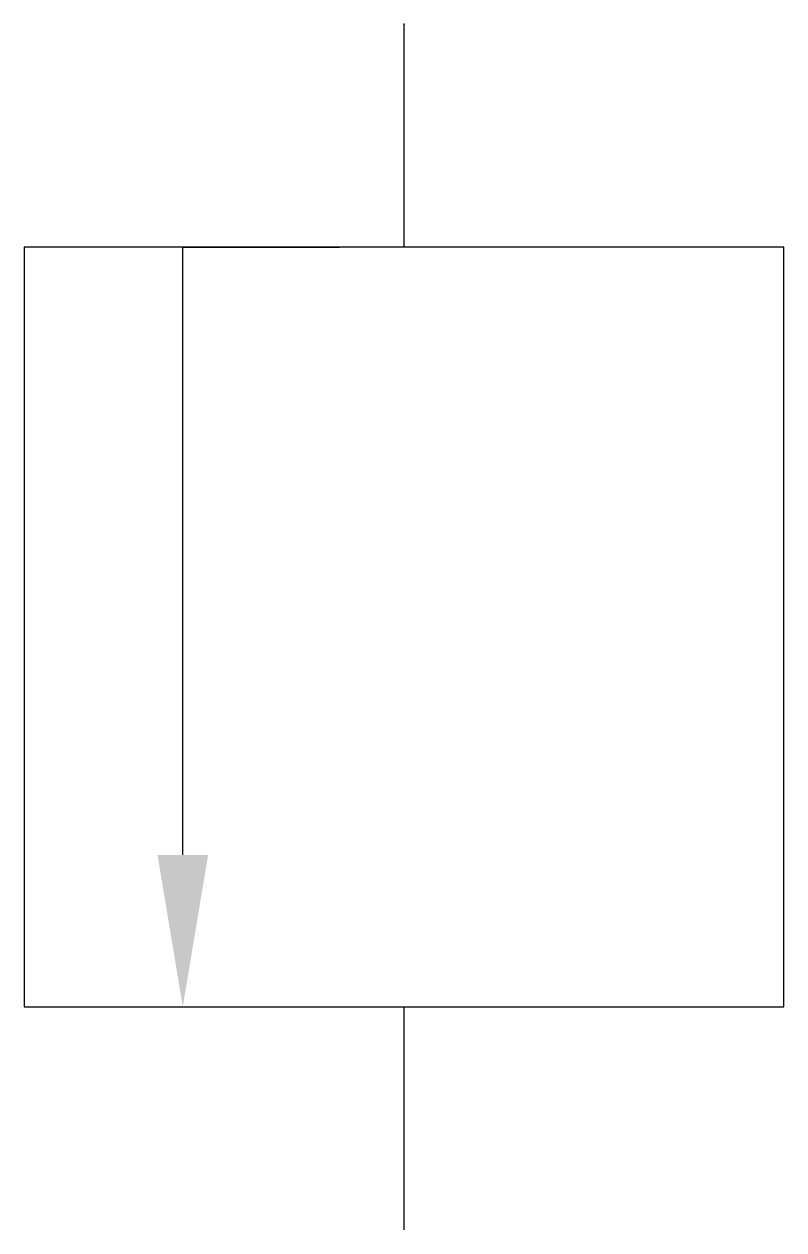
# Model space of a CAD drawing. Extents: x 3 to 12, y -15.2 to -0.9.
import ezdxf

# ---------------------------------------------------------------- set-up
doc = ezdxf.new("R2010")
doc.units = 0
doc.layers.get('0').update_dxf_attribs({"linetype": 'CONTINUOUS'})
doc.layers.add('2', color=1, linetype='CONTINUOUS')

msp = doc.modelspace()

# ---------------------------------------------------------------- linework, layer by layer
at = {"color": 0}
msp.add_point((7.516, -0.92), dxfattribs=at)
at = {"layer": '2', "color": 0}
for p, q in [((7.516, -3.562), (7.516, -0.92)), ((12.016, -3.562), (3.016, -3.562)), ((3.016, -3.562), (3.016, -12.562)), ((4.896, -10.762), (4.896, -3.562)), ((4.896, -3.562), (6.696, -3.562)), ((6.696, -3.562), (6.75, -3.562)), ((12.016, -12.562), (12.016, -3.562)), ((3.016, -12.562), (12.016, -12.562)), ((7.516, -15.204), (7.516, -12.562))]:
    msp.add_line(p, q, dxfattribs=at)
msp.add_solid([(5.196, -10.762), (4.596, -10.762), (4.896, -12.562)], dxfattribs=at)

doc.saveas('drawing.dxf')
